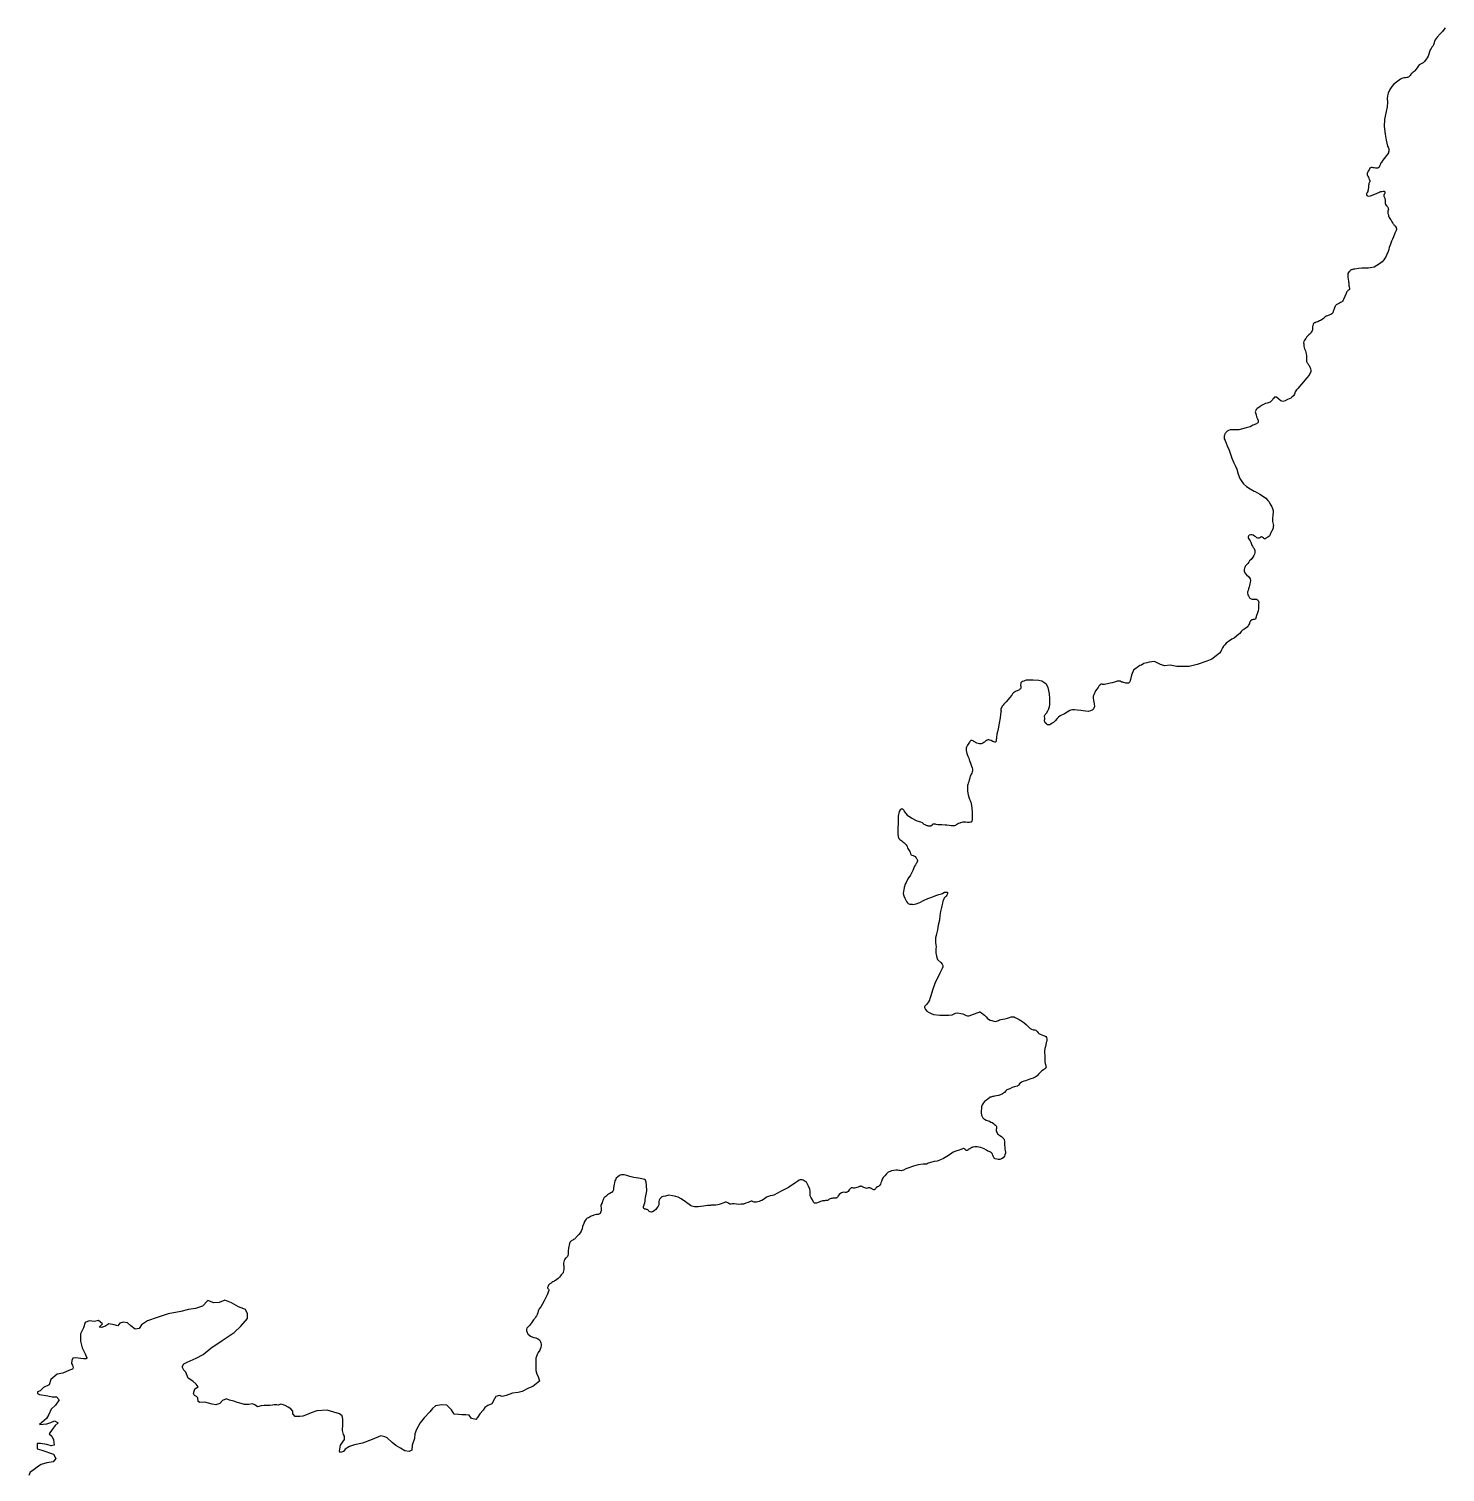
# Model space of a CAD drawing. Header units: millimetres. Extents: x 642261 to 742091, y 6812581 to 6930561.
# Drawn here: x 648001 to 662340, y 6886187 to 6900803 of the extents above; entities that cross this region are included whole.
import ezdxf

# ---------------------------------------------------------------- set-up
doc = ezdxf.new("R2010")
doc.units = ezdxf.units.MM
doc.layers.add('LimiteRegional', color=10, linetype='Continuous')

msp = doc.modelspace()

# ---------------------------------------------------------------- linework, layer by layer
at = {"layer": 'LimiteRegional', "color": 7, "linetype": 'Continuous'}
msp.add_lwpolyline([(662340.497, 6900811.4669), (662312.5549, 6900776.5947), (662290.5437, 6900751.4435), (662259.5666, 6900717.816), (662239.5899, 6900690.7458), (662232.3385, 6900673.6485), (662225.2993, 6900649.6703), (662223.0562, 6900641.7908), (662215.2411, 6900628.1403), (662207.1394, 6900615.8693), (662198.4321, 6900603.9503), (662189.9881, 6900588.9326), (662183.3007, 6900568.3887), (662175.9936, 6900547.1653), (662167.1515, 6900525.2749), (662158.074, 6900508.5463), (662148.123, 6900494.9247), (662130.7226, 6900472.1182), (662123.5287, 6900464.2299), (662118.0204, 6900458.1898), (662096.2055, 6900447.4797), (662085.1454, 6900442.1267), (662078.3669, 6900437.4037), (662070.631, 6900429.5983), (662066.5757, 6900423.1189), (662057.2258, 6900408.8013), (662045.3742, 6900390.0465), (662035.3541, 6900376.9416), (662027.9467, 6900370.8514), (662018.3986, 6900364.4462), (662005.7618, 6900355.3315), (661996.8101, 6900347.8865), (661992.1444, 6900341.4152), (661985.6061, 6900331.8743), (661973.3277, 6900316.4569), (661968.7156, 6900313.9399), (661960.7397, 6900310.9525), (661953.3835, 6900308.6444), (661938.1119, 6900307.8191), (661924.3753, 6900307.6606), (661910.9021, 6900304.4035), (661901.3958, 6900301.0929), (661888.3294, 6900294.0472), (661860.5684, 6900272.4121), (661822.3396, 6900244.0399), (661800.617, 6900217.5085), (661779.4584, 6900187.5303), (661763.1081, 6900151.9846), (661756.6525, 6900125.935), (661754.4413, 6900097.7645), (661757.602, 6900060.5801), (661753.9197, 6900013.8586), (661744.3698, 6899966.6359), (661735.4175, 6899936.493), (661727.3642, 6899883.9594), (661723.6053, 6899814.5879), (661731.7629, 6899736.7001), (661742.0928, 6899674.1409), (661756.0057, 6899615.2295), (661762.7219, 6899603.1164), (661769.2168, 6899586.8651), (661771.5465, 6899578.5799), (661772.0641, 6899571.6949), (661771.0419, 6899563.7988), (661768.1565, 6899553.5205), (661765.6133, 6899545.989), (661760.212, 6899535.6428), (661709.0329, 6899473.8415), (661692.0387, 6899447.0125), (661686.8788, 6899437.7966), (661682.2735, 6899424.4465), (661676.7459, 6899410.5928), (661672.0692, 6899403.262), (661668.5785, 6899399.0102), (661660.7211, 6899393.4417), (661647.7067, 6899390.1782), (661636.7243, 6899390.4983), (661622.277, 6899394.1321), (661613.0029, 6899396.6645), (661601.8842, 6899398.19), (661597.5566, 6899398.3596), (661591.8565, 6899398.5831), (661585.4117, 6899395.9187), (661578.3195, 6899390.5118), (661570.1775, 6899375.1459), (661561.4485, 6899361.5073), (661553.6164, 6899346.481), (661551.6789, 6899338.5973), (661552.0992, 6899324.4915), (661558.6267, 6899310.6473), (661563.98, 6899300.2579), (661567.4979, 6899289.5495), (661571.612, 6899277.8012), (661576.6787, 6899268.7914), (661579.2489, 6899261.3627), (661579.6765, 6899259.1216), (661579.4938, 6899256.8887), (661578.539, 6899253.9783), (661575.5661, 6899248.5159), (661572.1449, 6899243.7474), (661568.557, 6899237.9494), (661567.6035, 6899235.125), (661566.6232, 6899230.3236), (661566.5514, 6899224.9939), (661565.8298, 6899216.7499), (661565.2401, 6899206.9566), (661563.7581, 6899198.8948), (661563.2216, 6899193.0556), (661563.0122, 6899188.8456), (661562.2954, 6899180.9454), (661560.6493, 6899172.0261), (661558.0971, 6899163.8068), (661556.6104, 6899155.4011), (661551.9176, 6899146.8667), (661548.0086, 6899139.8693), (661544.7537, 6899130.4558), (661544.9661, 6899123.5748), (661548.5303, 6899116.3048), (661556.0888, 6899111.0442), (661569.5004, 6899109.8318), (661585.9863, 6899110.2973), (661611.7558, 6899120.267), (661635.7316, 6899133.0122), (661654.3463, 6899139.9172), (661657.2016, 6899140.9764), (661669.4715, 6899145.6255), (661678.7042, 6899151.3473), (661689.4252, 6899154.298), (661699.8366, 6899156.9088), (661711.4638, 6899159.1591), (661716.6556, 6899159.4331), (661721.838, 6899159.0192), (661723.5081, 6899158.3949), (661726.0092, 6899157.1574), (661728.1969, 6899155.3224), (661729.9108, 6899152.2901), (661730.6261, 6899148.7553), (661730.3114, 6899142.3973), (661728.4029, 6899136.6627), (661725.6763, 6899132.4866), (661724.0245, 6899128.8119), (661721.8283, 6899124.3708), (661720.2494, 6899120.4372), (661719.4332, 6899116.4933), (661719.9529, 6899109.7801), (661723.3459, 6899101.1367), (661728.5278, 6899089.374), (661730.6863, 6899079.7155), (661732.1238, 6899073.1618), (661732.817, 6899067.9938), (661732.3912, 6899059.0581), (661732.1226, 6899050.4641), (661733.2248, 6899041.6796), (661734.0497, 6899034.9623), (661735.5057, 6899029.784), (661738.3185, 6899023.3838), (661743.8542, 6899015.2274), (661750.1875, 6899009.6394), (661754.0914, 6899004.9439), (661759.0515, 6898996.5372), (661763.9933, 6898989.5924), (661765.2897, 6898983.9005), (661766.0937, 6898975.6359), (661765.0367, 6898965.161), (661761.6914, 6898954.7171), (661759.9065, 6898946.8313), (661759.555, 6898943.397), (661759.9431, 6898938.2331), (661761.5493, 6898932.881), (661763.916, 6898927.3465), (661765.4782, 6898918.7277), (661768.0943, 6898909.0631), (661771.7782, 6898899.384), (661775.3468, 6898892.4577), (661780.5495, 6898882.2422), (661788.2, 6898872.5095), (661794.5296, 6898863.8264), (661801.9672, 6898849.6259), (661810.9245, 6898834.9749), (661814.3405, 6898828.0506), (661817.8607, 6898823.1884), (661822.3759, 6898818.5706), (661827.5858, 6898814.5454), (661830.0576, 6898811.1589), (661832.9005, 6898806.9936), (661838.9828, 6898799.7755), (661844.3611, 6898791.2771), (661846.418, 6898785.4029), (661846.9609, 6898780.409), (661847.2196, 6898776.9664), (661847.3083, 6898772.2365), (661843.935, 6898759.7295), (661837.654, 6898746.574), (661831.6734, 6898733.0703), (661819.1269, 6898696.6138), (661808.1183, 6898672.3451), (661798.0854, 6898652.534), (661786.3994, 6898623.2877), (661775.2353, 6898587.5003), (661771.3141, 6898568.2944), (661764.6422, 6898548.7818), (661750.7857, 6898516.9856), (661744.1673, 6898501.4272), (661726.4048, 6898474.1545), (661719.2482, 6898463.9338), (661701.5647, 6898442.5064), (661677.2015, 6898423.5764), (661649.8244, 6898407.4383), (661623.0437, 6898390.2604), (661586.2272, 6898381.2994), (661561.7957, 6898379.9094), (661534.0218, 6898379.5961), (661509.0079, 6898380.2772), (661496.0987, 6898379.0755), (661464.326, 6898376.4086), (661426.6362, 6898370.5542), (661411.189, 6898367.839), (661403.076, 6898365.885), (661396.7935, 6898363.9061), (661396.2632, 6898363.6646), (661390.1922, 6898360.8999), (661383.8888, 6898357.3738), (661377.4099, 6898352.1304), (661370.8654, 6898345.8676), (661370.1451, 6898345.1783), (661360.6843, 6898333.7848), (661356.9073, 6898325.238), (661354.4626, 6898313.6641), (661354.7441, 6898289.2431), (661357.4849, 6898266.1644), (661361.8206, 6898248.223), (661362.6971, 6898238.3871), (661363.9744, 6898232.5463), (661364.4077, 6898225.0604), (661366.0796, 6898213.2592), (661367.1356, 6898201.0363), (661369.7148, 6898188.6209), (661371.8595, 6898177.9309), (661372.2524, 6898173.111), (661372.1898, 6898168.4691), (661370.7566, 6898164.0177), (661368.5792, 6898160.9519), (661363.5012, 6898157.7531), (661359.3476, 6898155.2297), (661355.4898, 6898152.0146), (661350.7006, 6898147.6083), (661347.1179, 6898142.154), (661343.3826, 6898136.7018), (661340.7244, 6898131.923), (661336.9568, 6898124.0639), (661324.3141, 6898091.6491), (661312.1744, 6898062.5806), (661307.7758, 6898056.0196), (661301.2299, 6898045.7906), (661291.4852, 6898035.9485), (661282.4015, 6898029.8804), (661272.5459, 6898023.135), (661251.3485, 6898015.4245), (661242.436, 6898010.7298), (661237.4989, 6898006.6693), (661232.8484, 6898001.2295), (661228.1564, 6897992.6949), (661219.3963, 6897976.6493), (661213.3496, 6897958.1598), (661207.3654, 6897944.3121), (661202.5716, 6897928.213), (661199.7447, 6897922.2328), (661198.1892, 6897920.0184), (661193.8647, 6897916.1216), (661184.1918, 6897911.609), (661156.3937, 6897900.8921), (661148.2605, 6897897.4274), (661140.7414, 6897894.2245), (661135.2174, 6897891.8914), (661127.5299, 6897887.5241), (661121.0537, 6897882.4526), (661107.4631, 6897870.2547), (661096.0361, 6897860.0913), (661080.0281, 6897849.6454), (661068.6703, 6897844.6396), (661052.0937, 6897837.2965), (661033.0857, 6897830.6739), (661023.1217, 6897827.1969), (661015.1616, 6897825.2405), (661011.1631, 6897822.8868), (661006.8364, 6897818.8181), (661002.7686, 6897811.3068), (660999.8564, 6897798.9655), (660998.7701, 6897786.2555), (660998.7473, 6897785.5959), (660998.271, 6897771.8182), (660996.2186, 6897755.3383), (660992.7102, 6897744.0366), (660985.8041, 6897729.6854), (660977.419, 6897718.7931), (660960.4173, 6897702.5141), (660945.8934, 6897688.953), (660938.1415, 6897679.7718), (660928.5084, 6897666.8327), (660916.379, 6897649.8005), (660911.336, 6897637.8315), (660908.0727, 6897622.0557), (660908.2369, 6897611.5644), (660910.9967, 6897589.8612), (660917.034, 6897562.2678), (660925.2899, 6897540.8347), (660928.7799, 6897528.0633), (660934.3132, 6897508.3863), (660935.6446, 6897493.9245), (660935.771, 6897488.3709), (660936.0284, 6897477.068), (660936.7034, 6897459.1758), (660937.3738, 6897440.9398), (660938.2082, 6897434.9102), (660940.5241, 6897425.5936), (660944.6639, 6897418.898), (660948.8861, 6897412.069), (660957.8837, 6897400.4272), (660963.5786, 6897392.7848), (660967.466, 6897386.8861), (660972.1948, 6897375.4737), (660976.6139, 6897363.7216), (660980.9081, 6897342.6856), (660980.4782, 6897333.4059), (660976.0408, 6897321.0849), (660971.3399, 6897311.8627), (660963.8147, 6897296.832), (660939.3279, 6897268.445), (660886.8878, 6897203.4636), (660849.6231, 6897160.8039), (660834.1709, 6897146.2236), (660821.6341, 6897128.0866), (660814.8188, 6897103.3226), (660805.4435, 6897087.1239), (660789.1453, 6897072.0675), (660778.3386, 6897062.0292), (660745.0473, 6897049.5815), (660721.3379, 6897035.7825), (660698.4534, 6897030.0625), (660677.7502, 6897035.0103), (660660.6152, 6897049.0509), (660634.1749, 6897071.5379), (660612.4181, 6897072.1648), (660602.3487, 6897060.779), (660600.2643, 6897057.9357), (660594.7339, 6897050.392), (660589.1251, 6897041.6976), (660582.9407, 6897035.5903), (660573.5093, 6897026.2593), (660567.5791, 6897022.0401), (660558.062, 6897017.6968), (660537.8491, 6897012.1214), (660523.4463, 6897007.4999), (660508.7339, 6897002.5384), (660493.698, 6896996.2057), (660480.4879, 6896989.5048), (660463.5156, 6896975.2881), (660454.4309, 6896969.0476), (660438.2421, 6896956.368), (660428.3464, 6896946.5274), (660422.911, 6896939.3782), (660419.4332, 6896930.3113), (660418.4328, 6896923.9625), (660419.0734, 6896914.8405), (660425.921, 6896893.5985), (660431.4685, 6896874.9534), (660441.2547, 6896853.8441), (660447.1302, 6896836.9141), (660448.2123, 6896826.5823), (660447.2049, 6896819.7178), (660444.0668, 6896813.2257), (660438.2014, 6896808.1456), (660430.5012, 6896802.7463), (660419.1447, 6896797.7399), (660406.5681, 6896792.7498), (660394.6061, 6896788.0953), (660382.0156, 6896782.0737), (660365.7276, 6896773.3504), (660327.2672, 6896760.797), (660289.3291, 6896753.0511), (660251.3634, 6896743.2422), (660226.3207, 6896741.5138), (660197.0164, 6896740.5302), (660180.5523, 6896741.4384), (660164.0698, 6896740.971), (660148.734, 6896734.9858), (660132.7696, 6896727.6335), (660119.1722, 6896714.7469), (660115.1122, 6896707.7512), (660110.1255, 6896699.908), (660106.9231, 6896688.602), (660104.2477, 6896679.231), (660103.402, 6896676.2685), (660101.7801, 6896669.0683), (660102.0162, 6896663.9065), (660103.7043, 6896652.5101), (660114.0241, 6896632.6432), (660134.3212, 6896581.2814), (660153.2378, 6896535.633), (660179.5981, 6896453.4311), (660202.1657, 6896407.0459), (660217.5868, 6896373.8247), (660230.6087, 6896343.7308), (660244.5977, 6896294.7091), (660262.3023, 6896249.7645), (660280.7919, 6896217.8777), (660298.1717, 6896194.2594), (660330.166, 6896168.3821), (660366.4768, 6896145.8858), (660408.1603, 6896122.0189), (660415.6783, 6896117.7143), (660439.2875, 6896103.6417), (660464.7409, 6896090.5761), (660490.7627, 6896074.4075), (660523.9949, 6896049.8886), (660546.273, 6896027.5799), (660557.6757, 6896013.3269), (660570.1739, 6895989.7737), (660582.0896, 6895968.2917), (660593.3583, 6895944.0672), (660597.9899, 6895925.4342), (660598.9609, 6895906.8502), (660594.9037, 6895877.3288), (660592.6215, 6895843.6566), (660592.4323, 6895829.5591), (660592.8163, 6895812.7025), (660595.0767, 6895799.2599), (660598.89, 6895787.8598), (660601.1458, 6895774.0733), (660600.9797, 6895761.6949), (660599.8939, 6895748.985), (660597.6341, 6895739.7298), (660586.9469, 6895716.3157), (660580.7493, 6895709.1769), (660575.7488, 6895700.3025), (660572.2735, 6895691.4075), (660569.4083, 6895682.5044), (660566.2333, 6895673.2615), (660562.4899, 6895667.1215), (660555.4003, 6895661.7141), (660545.5332, 6895653.9365), (660532.3267, 6895647.4076), (660527.4093, 6895644.7223), (660520.6386, 6895640.3423), (660517.6415, 6895638.6629), (660514.887, 6895638.0121), (660511.5408, 6895638.7447), (660506.2465, 6895642.0828), (660500.2149, 6895647.3223), (660496.3072, 6895651.6735), (660492.5427, 6895655.3349), (660486.1622, 6895657.312), (660482.0467, 6895657.5392), (660475.9023, 6895656.0109), (660472.8633, 6895655.2549), (660463.1169, 6895649.3672), (660455.1215, 6895644.6598), (660444.4361, 6895644.1151), (660433.5102, 6895648.3885), (660422.3529, 6895658.1674), (660409.9479, 6895665.8996), (660395.7265, 6895674.6878), (660383.562, 6895677.602), (660371.6748, 6895678.4491), (660361.2807, 6895676.8688), (660356.4463, 6895674.6982), (660353.202, 6895671.6465), (660349.133, 6895663.9632), (660347.3701, 6895657.6246), (660347.7378, 6895650.9134), (660351.2761, 6895641.7525), (660357.3889, 6895631.1815), (660365.452, 6895618.1771), (660372.6, 6895605.1849), (660377.6485, 6895594.886), (660384.6836, 6895573.4696), (660390.0683, 6895565.4876), (660396.285, 6895551.3042), (660405.5797, 6895539.143), (660410.0491, 6895531.1733), (660412.3327, 6895519.4499), (660413.6736, 6895505.6757), (660413.2256, 6895495.0206), (660410.0325, 6895484.4023), (660403.743, 6895470.3865), (660393.7332, 6895451.9498), (660376.054, 6895430.3487), (660361.1869, 6895413.6966), (660353.9961, 6895400.7244), (660343.746, 6895387.1056), (660325.556, 6895372.9052), (660317.8198, 6895364.7551), (660314.3539, 6895356.5478), (660310.8604, 6895346.2775), (660308.3281, 6895339.4333), (660305.228, 6895328.5743), (660304.807, 6895327.0998), (660305.2099, 6895311.6187), (660312.2818, 6895292.9531), (660327.8989, 6895274.517), (660351.1508, 6895256.6662), (660365.7975, 6895234.1161), (660369.2136, 6895215.8434), (660367.4351, 6895196.9524), (660363.5813, 6895182.56), (660361.2296, 6895166.428), (660356.7888, 6895153.7629), (660349.7881, 6895132.1907), (660344.6843, 6895115.5797), (660340.216, 6895100.8516), (660339.1534, 6895089.8609), (660343.4892, 6895071.9197), (660348.5225, 6895060.5034), (660356.1809, 6895047.1483), (660359.2544, 6895041.7887), (660364.6801, 6895036.9013), (660374.9632, 6895030.2293), (660385.8931, 6895026.2998), (660394.1461, 6895026.3959), (660399.6235, 6895026.4597), (660415.7987, 6895026.9307), (660429.5154, 6895026.059), (660441.6469, 6895020.7377), (660448.2421, 6895012.0517), (660450.895, 6895005.138), (660452.8919, 6894994.7941), (660452.3747, 6894978.9814), (660450.679, 6894966.2796), (660449.5573, 6894928.121), (660446.554, 6894908.9026), (660441.1013, 6894889.0292), (660431.2679, 6894860.9608), (660424.8495, 6894837.3173), (660422.6452, 6894832.1883), (660416.1524, 6894825.7411), (660407.8663, 6894822.0693), (660400.5287, 6894820.878), (660395.332, 6894820.0878), (660389.6754, 6894819.132), (660387.1458, 6894818.2737), (660384.3123, 6894817.3124), (660380.3126, 6894814.7867), (660371.2134, 6894807.3427), (660368.2719, 6894804.115), (660363.4636, 6894798.1611), (660361.8383, 6894793.5402), (660360.2464, 6894788.5749), (660359.3925, 6894784.6707), (660358.2965, 6894779.6594), (660353.8858, 6894769.2294), (660348.5624, 6894758.9836), (660344.3572, 6894752.5057), (660335.3875, 6894743.3405), (660327.0738, 6894737.6055), (660311.528, 6894727.1528), (660301.0586, 6894719.899), (660294.099, 6894715.6074), (660288.2555, 6894712.0747), (660282.3888, 6894706.8228), (660275.8869, 6894699.6879), (660268.4423, 6894690.5021), (660260.3717, 6894680.1211), (660250.1844, 6894671.144), (660206.9719, 6894636.3865), (660180.6912, 6894621.6065), (660146.8321, 6894599.018), (660136.9844, 6894592.6156), (660123.0888, 6894580.0771), (660110.0899, 6894566.1509), (660096.7538, 6894549.8219), (660086.7774, 6894533.7919), (660077.3489, 6894513.1117), (660069.2026, 6894497.0572), (660055.5524, 6894480.0446), (660040.437, 6894467.5222), (660021.962, 6894454.701), (659978.7233, 6894420.7168), (659946.1909, 6894406.0199), (659926.26, 6894398.3765), (659829.2539, 6894364.2506), (659747.2567, 6894346.0871), (659692.3567, 6894346.82), (659624.0184, 6894346.3564), (659557.0652, 6894358.2545), (659497.9648, 6894351.8065), (659458.1428, 6894366.1292), (659417.8423, 6894384.5671), (659398.2704, 6894395.1807), (659370.1421, 6894392.2144), (659343.2805, 6894389.1688), (659320.1062, 6894383.9661), (659290.2475, 6894376.0386), (659267.0225, 6894359.8939), (659250.4963, 6894356.4788), (659183.8122, 6894306.9756), (659164.6602, 6894258.5908), (659155.0681, 6894214.0109), (659152.3246, 6894202.6986), (659148.1996, 6894190.7168), (659142.7524, 6894182.5356), (659135.5119, 6894177.1294), (659126.7943, 6894175.3539), (659116.272, 6894175.4939), (659106.3734, 6894176.6573), (659084.8625, 6894182.0159), (659076.0588, 6894185.2281), (659066.9432, 6894187.9286), (659059.5097, 6894190.9506), (659050.5694, 6894195.3683), (659049.8151, 6894195.5204), (659044.1806, 6894196.6569), (659036.5648, 6894197.446), (659027.72, 6894197.5636), (659020.9963, 6894196.6212), (659012.5793, 6894194.4978), (658991.3834, 6894186.2678), (658969.189, 6894180.3725), (658948.5471, 6894176.52), (658922.1766, 6894169.1325), (658904.8458, 6894164.806), (658892.4616, 6894162.5631), (658884.229, 6894162.8445), (658875.712, 6894164.6771), (658866.5782, 6894166.002), (658859.5655, 6894166.2671), (658853.4497, 6894165.1447), (658850.3701, 6894162.9502), (658844.982, 6894157.9983), (658843.7305, 6894156.8481), (658835.8048, 6894145.7765), (658827.26, 6894134.0253), (658800.5814, 6894097.6678), (658782.3806, 6894059.3921), (658778.4552, 6894045.1723), (658776.7019, 6894028.0004), (658779.0909, 6894001.1442), (658787.1605, 6893965.6151), (658788.9668, 6893940.8301), (658785.0924, 6893924.718), (658776.3565, 6893910.0462), (658766.2052, 6893903.6467), (658750.2363, 6893895.605), (658725.1589, 6893890.7793), (658697.7146, 6893891.4873), (658676.1061, 6893895.213), (658652.9682, 6893898.615), (658615.8236, 6893903.9223), (658588.0925, 6893906.0095), (658566.4339, 6893905.9527), (658549.9326, 6893903.7641), (658540.049, 6893900.2842), (658513.9109, 6893884.4671), (658487.6807, 6893867.4477), (658444.3679, 6893844.6361), (658425.5771, 6893830.7849), (658411.3657, 6893817.217), (658392.7751, 6893795.4534), (658375.7689, 6893778.1395), (658363.1597, 6893770.3968), (658347.4782, 6893760.9751), (658336.7309, 6893755.615), (658326.357, 6893755.4084), (658313.8618, 6893756.2615), (658303.8929, 6893763.6154), (658292.135, 6893774.0882), (658283.8503, 6893793.4564), (658283.2756, 6893796.1292), (658283.8798, 6893801.4517), (658286.4607, 6893812.0785), (658286.0113, 6893818.4467), (658284.4441, 6893838.3277), (658285.3635, 6893844.4199), (658286.5514, 6893849.5637), (658287.2242, 6893852.4769), (658289.3511, 6893857.6074), (658302.9888, 6893873.9342), (658317.924, 6893896.0902), (658326.7276, 6893915.92), (658335.2273, 6893941.6001), (658336.6476, 6893956.7131), (658337.0435, 6893986.6274), (658338.1178, 6894021.6912), (658335.0769, 6894068.5022), (658327.593, 6894102.3038), (658320.0637, 6894132.6668), (658305.8154, 6894162.4309), (658287.7159, 6894177.8021), (658266.5392, 6894191.1507), (658256.2422, 6894196.7893), (658225.2146, 6894203.3899), (658170.9438, 6894205.4832), (658123.9929, 6894207.4795), (658097.8931, 6894206.105), (658087.1694, 6894202.5497), (658075.6675, 6894197.8012), (658062.711, 6894192.6418), (658051.0247, 6894185.4883), (658045.7819, 6894181.1728), (658044.4459, 6894178.1814), (658042.9891, 6894171.8333), (658042.2204, 6894159.812), (658042.7736, 6894155.5059), (658044.3489, 6894147.7473), (658045.9287, 6894140.3325), (658045.8378, 6894133.4556), (658044.9958, 6894127.4486), (658041.0835, 6894119.9344), (658035.9785, 6894114.4994), (658029.6716, 6894110.4559), (658013.9386, 6894102.9259), (657989.403, 6894092.9329), (657970.7649, 6894079.0791), (657961.6223, 6894068.195), (657954.1482, 6894056.601), (657928.6006, 6894027.7067), (657917.4054, 6894011.5191), (657896.3485, 6893987.7239), (657882.1238, 6893973.124), (657873.3276, 6893964.3177), (657871.6135, 6893962.6017), (657864.3868, 6893954.9378), (657856.9333, 6893944.891), (657851.1594, 6893934.9941), (657846.1367, 6893924.2275), (657843.7041, 6893913.2547), (657842.9671, 6893903.6352), (657844.1263, 6893893.0567), (657842.441, 6893883.0962), (657838.4529, 6893859.5249), (657834.023, 6893824.3334), (657824.7847, 6893771.4944), (657813.6713, 6893715.2412), (657807.7734, 6893684.3678), (657802.5671, 6893659.6756), (657798.1577, 6893626.0313), (657797.0931, 6893614.6966), (657796.0489, 6893604.9093), (657795.3369, 6893597.1809), (657794.0262, 6893590.3201), (657792.7088, 6893582.9436), (657791.4662, 6893581.2405), (657789.4633, 6893579.7193), (657786.5571, 6893579.0699), (657782.5923, 6893579.1222), (657779.6973, 6893579.3323), (657769.782, 6893582.1264), (657762.4128, 6893584.203), (657743.9543, 6893595.4513), (657731.8233, 6893600.7699), (657720.8758, 6893603.3215), (657711.4033, 6893602.0709), (657698.5262, 6893597.0821), (657686.8327, 6893589.3265), (657675.4306, 6893580.5355), (657668.6441, 6893574.7786), (657659.0991, 6893568.0264), (657651.7389, 6893565.0282), (657642.4978, 6893563.1172), (657637.6691, 6893562.1186), (657626.9949, 6893562.2593), (657614.2312, 6893565.8666), (657598.7362, 6893570.5415), (657585.6992, 6893576.5595), (657578.3345, 6893581.088), (657570.2676, 6893586.0482), (657560.8859, 6893591.6743), (657553.0062, 6893595.5609), (657546.3148, 6893597.0246), (657542.0451, 6893597.0809), (657537.1383, 6893595.0822), (657531.8902, 6893590.3366), (657528.7635, 6893584.5315), (657525.0087, 6893577.359), (657519.7289, 6893570.2067), (657502.8827, 6893547.5591), (657496.9332, 6893535.8588), (657494.4666, 6893528.0675), (657492.6738, 6893519.3216), (657492.0026, 6893514.6878), (657490.9496, 6893504.2127), (657491.2916, 6893495.4388), (657494.7362, 6893479.058), (657496.302, 6893469.5016), (657497.4184, 6893462.6874), (657507.9133, 6893437.3584), (657514.4371, 6893423.1725), (657519.7522, 6893409.8623), (657522.9847, 6893400.5345), (657525.309, 6893391.7343), (657539.5016, 6893357.6731), (657546.2531, 6893337.6379), (657551.3319, 6893317.9686), (657554.2322, 6893306.5816), (657554.7787, 6893301.7597), (657554.8519, 6893295.7405), (657553.8555, 6893289.5634), (657552.2015, 6893279.784), (657547.448, 6893266.2625), (657542.7081, 6893253.7726), (657538.3389, 6893246.2643), (657532.831, 6893233.3546), (657529.7752, 6893221.3583), (657524.9969, 6893205.9457), (657521.3381, 6893194.1441), (657519.9, 6893189.5055), (657518.4348, 6893182.4748), (657516.6714, 6893175.9639), (657512.5506, 6893164.1536), (657507.9451, 6893150.2862), (657506.0021, 6893141.7143), (657504.8306, 6893133.8199), (657505.0596, 6893128.0566), (657504.4369, 6893115.5125), (657504.6474, 6893112.1752), (657505.4461, 6893099.5077), (657505.37, 6893082.1417), (657512.8314, 6893046.5356), (657517.5327, 6893021.3689), (657526.1014, 6893000.3639), (657531.4436, 6892989.1168), (657535.873, 6892978.0535), (657538.204, 6892969.7692), (657544.6511, 6892938.2172), (657547.9074, 6892907.5671), (657551.3917, 6892871.0676), (657550.6971, 6892841.5012), (657551.6088, 6892818.1039), (657551.7008, 6892801.9392), (657551.2237, 6892788.8773), (657549.6038, 6892781.6767), (657547.3694, 6892774.1402), (657545.8084, 6892771.4096), (657541.6574, 6892768.8851), (657536.6053, 6892767.404), (657520.5611, 6892765.0362), (657505.6318, 6892766.2646), (657483.9912, 6892767.4094), (657470.3511, 6892768.1049), (657457.5361, 6892767.7578), (657445.6224, 6892766.3671), (657433.3835, 6892763.4332), (657425.2546, 6892759.9293), (657414.1969, 6892754.0565), (657403.7144, 6892748.4342), (657391.1184, 6892741.55), (657381.8996, 6892736.3409), (657373.9254, 6892733.0068), (657366.4359, 6892731.7299), (657353.4685, 6892731.3847), (657338.0863, 6892732.9628), (657317.3878, 6892736.1582), (657296.5232, 6892738.3242), (657276.8716, 6892739.9583), (657245.8514, 6892741.0542), (657229.7113, 6892742.9859), (657213.4174, 6892742.7827), (657202.8661, 6892742.6511), (657185.975, 6892745.4525), (657178.9859, 6892747.4357), (657173.0079, 6892748.0302), (657165.393, 6892748.8181), (657157.3026, 6892748.2366), (657154.9274, 6892747.3651), (657151.3171, 6892745.3492), (657147.3108, 6892742.2208), (657144.7441, 6892738.3856), (657142.1875, 6892735.3241), (657138.6376, 6892732.1037), (657136.7169, 6892731.0113), (657134.5732, 6892730.3516), (657131.0594, 6892729.8819), (657124.8762, 6892729.3614), (657108.8458, 6892729.4861), (657103.1426, 6892730.6786), (657096.5392, 6892733.0009), (657090.2463, 6892735.7488), (657081.95, 6892738.351), (657075.4296, 6892741.1878), (657066.9473, 6892745.5981), (657058.5717, 6892752.3282), (657048.6869, 6892760.6676), (657031.6777, 6892770.0484), (656994.8999, 6892779.8167), (656938.8621, 6892809.4401), (656912.2333, 6892825.609), (656899.1601, 6892834.6359), (656892.6186, 6892841.6858), (656886.1917, 6892851.6573), (656881.2637, 6892859.6316), (656874.2761, 6892869.0087), (656864.6934, 6892882.5464), (656859.671, 6892889.1465), (656852.3, 6892898.3565), (656849.1238, 6892900.3756), (656845.1034, 6892901.9759), (656843.0324, 6892902.0876), (656838.7789, 6892902.3168), (656834.3229, 6892901.5208), (656832.0529, 6892901.1154), (656825.9815, 6892897.4981), (656821.8877, 6892893.511), (656812.2433, 6892876.1845), (656803.0912, 6892829.534), (656802.4509, 6892780.7085), (656799.3855, 6892686.5201), (656797.6787, 6892649.4011), (656803.39, 6892619.7508), (656804.3965, 6892615.0949), (656810.0349, 6892603.1564), (656817.9921, 6892593.5948), (656829.7793, 6892585.3586), (656839.304, 6892579.0433), (656850.7885, 6892570.983), (656860.7481, 6892562.9426), (656867.2189, 6892556.3236), (656872.633, 6892550.7831), (656877.602, 6892545.6984), (656884.5234, 6892538.5576), (656888.8301, 6892529.7316), (656892.8341, 6892521.0816), (656898.0275, 6892510.0946), (656901.8812, 6892501.6184), (656907.5444, 6892491.5709), (656913.979, 6892482.2011), (656919.6556, 6892473.1852), (656923.0006, 6892466.6072), (656924.7626, 6892461.4256), (656926.0435, 6892454.4448), (656927.9455, 6892448.3155), (656930.8499, 6892443.033), (656934.7567, 6892438.5969), (656939.6715, 6892435.4373), (656953.835, 6892431.0815), (656962.6175, 6892426.3235), (656973.2139, 6892420.3381), (656982.6888, 6892410.2406), (656985.9935, 6892406.0489), (656988.8364, 6892401.8847), (656992.1913, 6892396.0804), (656994.7202, 6892391.2325), (656996.4104, 6892386.3957), (656997.2869, 6892383.461), (656997.7822, 6892380.5314), (656997.7404, 6892377.3509), (656997.083, 6892373.7486), (656996.5178, 6892371.3487), (656994.2919, 6892365.8755), (656990.2305, 6892358.5349), (656983.4715, 6892348.9944), (656977.7663, 6892338.4085), (656969.0459, 6892323.5847), (656950.7565, 6892277.9141), (656926.9759, 6892232.1436), (656902.0751, 6892193.9535), (656883.91, 6892157.7384), (656874.5272, 6892139.9787), (656863.1252, 6892107.8017), (656858.5583, 6892085.1642), (656855.9293, 6892070.7549), (656855.4735, 6892067.4165), (656852.555, 6892046.0382), (656859.5847, 6892023.9363), (656868.5785, 6892000.0676), (656886.5916, 6891966.6448), (656896.7653, 6891951.7234), (656903.0742, 6891944.4187), (656909.1278, 6891940.9003), (656919.1433, 6891937.1578), (656930.5782, 6891937.0076), (656942.9282, 6891936.8455), (656952.0762, 6891936.7254), (656967.5003, 6891938.4143), (656984.754, 6891940.4445), (657020.3343, 6891955.7967), (657059.0453, 6891977.2977), (657101.9804, 6891995.3042), (657143.6327, 6892008.5128), (657183.6531, 6892025.1816), (657214.9195, 6892037.1509), (657241.8445, 6892043.6748), (657250.1864, 6892048.1018), (657263.344, 6892055.0845), (657267.3263, 6892056.4077), (657271.9321, 6892058.7545), (657277.5938, 6892060.2275), (657284.7689, 6892060.8209), (657291.7893, 6892061.2444), (657298.325, 6892059.6108), (657300.8718, 6892056.1383), (657301.7188, 6892050.9686), (657300.5315, 6892041.8709), (657295.6466, 6892029.8985), (657289.1163, 6892020.3552), (657287.4262, 6892018.9378), (657278.0141, 6892011.044), (657273.0514, 6892004.7472), (657264.8258, 6891993.8505), (657260.2549, 6891982.5619), (657255.1746, 6891967.3252), (657250.6578, 6891948.556), (657243.287, 6891921.4846), (657240.0386, 6891906.3958), (657230.0361, 6891864.7433), (657225.2378, 6891824.5699), (657221.5756, 6891778.0194), (657208.9958, 6891725.9118), (657201.6587, 6891678.206), (657192.2754, 6891637.2332), (657187.2066, 6891622.8559), (657181.0783, 6891597.4878), (657180.7753, 6891574.4504), (657180.7682, 6891550.7213), (657183.5054, 6891526.9561), (657186.2946, 6891507.145), (657183.2722, 6891486.0348), (657182.7385, 6891445.4614), (657189.0216, 6891413.052), (657197.2248, 6891387.4954), (657198.3224, 6891383.6335), (657199.0251, 6891381.9908), (657200.3755, 6891380.3179), (657204.9809, 6891374.325), (657233.9004, 6891347.1202), (657248.3284, 6891331.1109), (657254.8376, 6891315.8936), (657255.9894, 6891310.7198), (657255.6121, 6891305.2224), (657248.6458, 6891288.6157), (657222.8664, 6891240.6606), (657174.0453, 6891133.9083), (657154.1442, 6891076.974), (657129.905, 6890998.9126), (657124.4929, 6890981.9599), (657118.4961, 6890966.5632), (657109.4322, 6890949.8312), (657099.7765, 6890934.4826), (657092.9465, 6890925.2871), (657085.6212, 6890918.2996), (657081.2108, 6890914.0925), (657073.4885, 6890906.6283), (657070.0397, 6890899.4517), (657069.3575, 6890893.9582), (657071.6815, 6890885.1581), (657077.8992, 6890870.9764), (657094.4567, 6890854.5953), (657115.9152, 6890839.8693), (657135.3072, 6890830.3289), (657161.4116, 6890821.0441), (657224.9711, 6890815.637), (657266.5253, 6890813.6427), (657316.5391, 6890813.6721), (657345.8554, 6890816.725), (657349.9198, 6890818.5389), (657383.2806, 6890833.4271), (657407.1087, 6890836.5523), (657436.3344, 6890832.7282), (657455.776, 6890826.9696), (657492.2362, 6890811.8365), (657503.6976, 6890807.0794), (657518.9519, 6890807.5661), (657531.1845, 6890810.156), (657553.5747, 6890821.0895), (657622.801, 6890846.4513), (657625.4493, 6890847.2579), (657628.0455, 6890847.5675), (657631.841, 6890846.3138), (657637.441, 6890843.1448), (657647.4156, 6890836.393), (657663.7309, 6890824.829), (657675.1994, 6890815.7362), (657692.4307, 6890798.4856), (657707.7631, 6890781.7758), (657717.4021, 6890772.7071), (657733.1619, 6890765.2771), (657750.7693, 6890759.1983), (657771.4212, 6890752.7353), (657786.9577, 6890751.4984), (657799.5669, 6890753.7392), (657816.7506, 6890761.7659), (657829.0377, 6890768.4817), (657843.7005, 6890770.3513), (657861.5022, 6890773.2114), (657884.1288, 6890777.727), (657908.6078, 6890783.9377), (657931.2845, 6890792.2355), (657946.5889, 6890796.5039), (657960.0412, 6890799.0773), (657976.174, 6890796.8006), (657988.6024, 6890791.1338), (658008.1508, 6890781.9337), (658026.0129, 6890772.0682), (658045.3814, 6890760.8071), (658063.2071, 6890748.1908), (658078.6072, 6890736.6381), (658097.293, 6890719.8836), (658117.758, 6890699.3224), (658130.2011, 6890689.0125), (658139.5394, 6890680.2913), (658151.9403, 6890672.5613), (658170.1709, 6890667.5053), (658185.3933, 6890665.5842), (658194.7907, 6890661.333), (658208.3611, 6890649.8044), (658220.9894, 6890636.2249), (658228.29, 6890629.0782), (658241.601, 6890620.9921), (658255.8494, 6890614.6132), (658273.4473, 6890607.8458), (658283.4635, 6890604.2741), (658297.3979, 6890597.2114), (658305.1978, 6890587.4787), (658308.3968, 6890575.7435), (658308.5559, 6890564.7365), (658307.1768, 6890552.7182), (658302.412, 6890538.3373), (658299.0417, 6890514.1368), (658293.9172, 6890495.6338), (658288.7996, 6890477.6467), (658283.6023, 6890453.6423), (658282.8855, 6890445.5699), (658282.9991, 6890431.1245), (658288.2185, 6890410.765), (658287.1712, 6890377.7641), (658287.1754, 6890355.0663), (658287.9193, 6890342.1601), (658291.6733, 6890326.2907), (658295.7733, 6890313.5119), (658299.2315, 6890298.3343), (658300.0369, 6890290.07), (658297.188, 6890282.1979), (658292.8238, 6890275.0338), (658284.1865, 6890267.5823), (658273.7199, 6890260.1551), (658256.5183, 6890250.7537), (658253.5922, 6890248.5571), (658247.0983, 6890241.7651), (658236.5907, 6890231.2432), (658224.7953, 6890215.5799), (658209.0408, 6890200.3129), (658189.341, 6890186.4737), (658169.0815, 6890176.4248), (658145.5183, 6890170.2027), (658107.8347, 6890156.9454), (658091.2102, 6890150.8032), (658074.6733, 6890145.5196), (658058.7416, 6890139.8841), (658047.993, 6890134.1799), (658038.7599, 6890127.768), (658031.033, 6890119.9604), (658025.0945, 6890109.034), (658019.5156, 6890102.2297), (658009.3723, 6890096.1737), (657995.2837, 6890091.5453), (657980.83, 6890088.1255), (657958.1681, 6890080.8594), (657934.2367, 6890069.8271), (657912.4897, 6890062.5487), (657904.4476, 6890059.7319), (657891.5014, 6890049.242), (657877.8637, 6890032.571), (657857.5321, 6890017.0202), (657839.4164, 6890007.6303), (657818.8982, 6890001.0233), (657796.5733, 6889996.1597), (657779.1494, 6889992.9509), (657766.9312, 6889991.3927), (657758.903, 6889989.6073), (657743.6568, 6889985.4617), (657738.3983, 6889984.0317), (657732.2779, 6889982.393), (657725.8254, 6889978.6953), (657712.8817, 6889968.3772), (657695.3262, 6889955.1968), (657677.1336, 6889939.9613), (657665.0752, 6889927.3961), (657654.4322, 6889906.5585), (657647.7392, 6889884.637), (657644.7683, 6889867.481), (657641.8156, 6889851.7005), (657642.3898, 6889825.9002), (657647.5646, 6889802.1025), (657654.9233, 6889782.0589), (657660.0087, 6889774.598), (657672.5738, 6889762.3757), (657675.0622, 6889759.9552), (657694.4518, 6889750.4139), (657712.6675, 6889744.3269), (657725.7138, 6889739.34), (657741.7816, 6889732.2497), (657754.8096, 6889725.8874), (657766.6, 6889718.1657), (657779.5872, 6889708.7087), (657788.9294, 6889700.3317), (657791.2581, 6889697.7216), (657794.4071, 6889693.7251), (657797.2285, 6889688.0134), (657798.9329, 6889678.5335), (657797.6724, 6889669.5374), (657797.4178, 6889667.7206), (657795.2998, 6889657.4314), (657794.267, 6889648.5036), (657794.7837, 6889641.4467), (657798.4833, 6889632.9723), (657804.1533, 6889623.6119), (657809.2112, 6889614.0877), (657817.2588, 6889605.8137), (657825.6038, 6889600.7702), (657832.3844, 6889596.6722), (657847.1689, 6889584.7841), (657860.4516, 6889574.6354), (657871.5774, 6889562.7955), (657876.6195, 6889552.0679), (657879.1906, 6889538.9655), (657879.8643, 6889520.7297), (657880.4834, 6889498.3677), (657882.049, 6889478.4006), (657883.9195, 6889458.4295), (657886.4587, 6889442.9203), (657888.2256, 6889426.6474), (657888.3724, 6889420.4552), (657887.7844, 6889416.3361), (657883.9236, 6889401.0834), (657878.8638, 6889387.3942), (657864.5851, 6889368.3244), (657848.6046, 6889358.9063), (657830.8584, 6889354.3262), (657814.3773, 6889353.1684), (657802.5055, 6889354.7009), (657786.0971, 6889359.0446), (657780.7046, 6889362.31), (657775.5356, 6889367.4378), (657768.6872, 6889379.9089), (657765.3015, 6889387.8265), (657761.5883, 6889396.51), (657758.3392, 6889404.4628), (657754.0725, 6889413.2886), (657752.1686, 6889417.3977), (657748.865, 6889421.2242), (657745.5409, 6889423.5035), (657740.8495, 6889426.1448), (657736.3924, 6889428.1381), (657724.9897, 6889432.6481), (657710.3052, 6889438.456), (657695.7893, 6889447.5891), (657671.8634, 6889459.9417), (657638.1096, 6889472.7679), (657619.2846, 6889478.8627), (657601.0195, 6889481.1671), (657589.4388, 6889481.6638), (657579.898, 6889480.7581), (657563.3939, 6889477.8807), (657554.7875, 6889476.6616), (657550.8106, 6889475.6825), (657546.2103, 6889473.6797), (657542.3699, 6889471.495), (657538.7023, 6889469.0036), (657528.2164, 6889461.8805), (657517.628, 6889456.6896), (657511.6286, 6889452.6419), (657507.3105, 6889448.916), (657499.7958, 6889445.576), (657495.2068, 6889444.4329), (657490.793, 6889445.007), (657488.0695, 6889446.5904), (657483.7169, 6889451.8064), (657481.073, 6889454.9917), (657479.9649, 6889456.3266), (657475.1278, 6889459.4855), (657472.7092, 6889461.065), (657467.0895, 6889462.6867), (657463.8883, 6889462.7289), (657454.5557, 6889460.2726), (657445.9694, 6889456.6029), (657437.1233, 6889452.3778), (657419.2783, 6889446.0789), (657387.4629, 6889438.2445), (657361.0989, 6889427.5872), (657333.0928, 6889408.0098), (657294.8571, 6889381.5171), (657260.4535, 6889362.3678), (657230.6955, 6889348.6596), (657198.8261, 6889336.6987), (657167.9574, 6889331.2587), (657142.752, 6889325.7011), (657130.8124, 6889322.0753), (657118.4086, 6889317.9398), (657106.3121, 6889313.9721), (657096.0126, 6889308.992), (657090.722, 6889306.6543), (657087.82, 6889306.2626), (657082.9332, 6889305.6391), (657076.1566, 6889306.2441), (657070.1422, 6889306.839), (657063.7423, 6889307.0952), (657058.9406, 6889307.1584), (657055.1956, 6889306.7777), (657006.5994, 6889298.1314), (656957.3305, 6889284.6792), (656900.4316, 6889264.5349), (656881.4485, 6889258.5941), (656855.2915, 6889246.2134), (656844.549, 6889240.8521), (656834.4612, 6889238.9211), (656818.9357, 6889240.8445), (656809.8122, 6889242.6839), (656796.5831, 6889245.6947), (656780.4207, 6889245.5631), (656760.2408, 6889241.3573), (656736.3935, 6889236.5118), (656720.7822, 6889231.9022), (656699.9385, 6889223.5782), (656684.4697, 6889206.586), (656665.9341, 6889188.2586), (656650.7522, 6889169.8871), (656641.3987, 6889154.1902), (656634.6159, 6889131.0658), (656632.0732, 6889123.1895), (656628.2395, 6889115.6739), (656622.9796, 6889104.0503), (656614.2405, 6889088.6893), (656607.4389, 6889081.5565), (656602.525, 6889078.8698), (656592.7333, 6889076.247), (656589.6678, 6889074.9975), (656585.7582, 6889073.3293), (656582.455, 6889071.3952), (656580.0597, 6889068.9334), (656578.4046, 6889066.2469), (656575.4487, 6889061.7289), (656572.1049, 6889056.7002), (656569.1468, 6889052.0103), (656567.2109, 6889049.7143), (656563.9111, 6889048.0381), (656558.7934, 6889047.2455), (656554.9804, 6889047.1235), (656549.9705, 6889048.7368), (656543.4588, 6889052.0893), (656536.5852, 6889056.908), (656532.203, 6889059.8886), (656527.4969, 6889061.4119), (656523.7052, 6889062.9232), (656519.9606, 6889063.6601), (656516.1623, 6889064.6556), (656511.3686, 6889065.3203), (656507.2541, 6889065.4602), (656500.3027, 6889064.3476), (656491.892, 6889062.3945), (656482.4165, 6889060.6272), (656474.6606, 6889062.1045), (656465.2572, 6889065.8387), (656455.558, 6889070.2646), (656447.2171, 6889073.6409), (656441.6544, 6889076.6221), (656437.6792, 6889078.7524), (656433.4315, 6889080.3557), (656429.3946, 6889081.6982), (656427.268, 6889082.2849), (656426.3693, 6889082.4256), (656424.464, 6889082.4506), (656422.4005, 6889082.0478), (656421.7666, 6889081.8512), (656416.8132, 6889080.3155), (656410.3886, 6889078.6801), (656405.4837, 6889076.681), (656397.5077, 6889073.0025), (656385.0934, 6889068.0067), (656373.9141, 6889064.1981), (656360.6279, 6889062.4807), (656348.6274, 6889062.8958), (656338.7362, 6889064.3149), (656331.3468, 6889064.6696), (656326.9957, 6889064.2107), (656326.1664, 6889063.9422), (656324.6991, 6889063.467), (656322.1626, 6889061.8667), (656318.5736, 6889058.4746), (656306.504, 6889044.8766), (656295.9182, 6889028.164), (656287.6059, 6889022.0826), (656275.0752, 6889019.8393), (656265.9294, 6889019.959), (656251.0048, 6889021.1861), (656239.698, 6889019.2706), (656229.4939, 6889014.2457), (656219.3391, 6889007.1566), (656205.1805, 6888997.0248), (656194.9447, 6888983.7466), (656190.2864, 6888977.2734), (656187.6389, 6888973.0092), (656184.2382, 6888969.4427), (656180.6851, 6888965.8783), (656177.6072, 6888963.6832), (656173.3123, 6888961.676), (656167.3518, 6888960.5502), (656161.2434, 6888959.7704), (656154.8436, 6888960.0261), (656149.8135, 6888960.0919), (656141.0812, 6888959.7762), (656131.7763, 6888959.382), (656124.5897, 6888957.7565), (656114.9462, 6888954.7874), (656105.1211, 6888949.5855), (656097.737, 6888944.5235), (656093.2604, 6888940.2833), (656088.3602, 6888938.6279), (656080.4182, 6888937.528), (656072.4919, 6888937.6316), (656065.5855, 6888937.0341), (656055.3548, 6888935.7923), (656037.7806, 6888932.5829), (656028.9083, 6888930.2915), (656017.7382, 6888927.1705), (656002.7328, 6888922.2081), (655991.8498, 6888917.7076), (655977.1313, 6888911.3657), (655970.5118, 6888909.3888), (655963.5046, 6888909.8243), (655956.5154, 6888911.635), (655946.8677, 6888920.0147), (655934.0778, 6888944.5988), (655919.4854, 6888971.2697), (655912.0481, 6888985.4668), (655912.8913, 6889003.3386), (655912.4387, 6889015.381), (655912.3562, 6889017.4954), (655911.7532, 6889032.9289), (655908.5951, 6889053.7761), (655896.1861, 6889084.2014), (655878.6078, 6889115.7259), (655873.5149, 6889122.6704), (655862.3338, 6889130.3822), (655851.453, 6889137.7461), (655840.8725, 6889144.7622), (655830.2428, 6889147.9961), (655822.6212, 6889148.0955), (655810.7181, 6889147.2191), (655798.7566, 6889141.8728), (655786.1541, 6889134.1276), (655767.452, 6889121.407), (655691.2203, 6889070.0366), (655619.0857, 6889030.7288), (655544.3171, 6888990.6071), (655529.3388, 6888987.7071), (655506.7479, 6888985.594), (655489.5952, 6888979.6273), (655470.878, 6888970.5857), (655448.1082, 6888954.7189), (655422.1889, 6888937.0016), (655407.1972, 6888933.0699), (655394.9403, 6888928.4149), (655381.1636, 6888924.1235), (655368.9335, 6888921.5315), (655356.7259, 6888920.6586), (655344.8454, 6888921.501), (655335.4351, 6888924.7186), (655327.6784, 6888928.7815), (655322.9381, 6888930.8993), (655315.6216, 6888930.9945), (655307.6595, 6888928.3469), (655297.5545, 6888925.0394), (655285.2753, 6888918.665), (655259.6924, 6888909.1966), (655237.0302, 6888901.5816), (655214.4307, 6888898.7803), (655183.0171, 6888898.157), (655165.3623, 6888900.4499), (655142.8299, 6888902.8061), (655125.4486, 6888902.688), (655112.9271, 6888901.1313), (655099.5091, 6888900.9616), (655088.6058, 6888906.6056), (655078.9352, 6888913.2654), (655070.7666, 6888918.186), (655059.5138, 6888920.3956), (655052.1883, 6888919.8029), (655043.6255, 6888917.8508), (655038.7857, 6888915.5453), (655028.5154, 6888910.6531), (655011.0404, 6888903.3143), (654990.5169, 6888896.0149), (654976.4623, 6888893.79), (654956.6154, 6888891.6404), (654934.6392, 6888889.8622), (654925.7895, 6888889.2893), (654908.0242, 6888888.6735), (654904.1313, 6888888.5386), (654889.7809, 6888887.0053), (654872.996, 6888885.8475), (654830.9804, 6888878.8266), (654801.8721, 6888876.0368), (654777.2502, 6888873.677), (654758.3448, 6888873.5782), (654741.2729, 6888873.7995), (654727.5812, 6888876.0403), (654712.4009, 6888881.0517), (654699.0809, 6888888.4461), (654687.6211, 6888898.2238), (654663.749, 6888915.0662), (654657.3311, 6888919.594), (654628.8974, 6888937.1572), (654604.7404, 6888955.3528), (654575.6701, 6888970.8608), (654550.7697, 6888978.7489), (654518.535, 6888985.3563), (654480.7862, 6888989.9716), (654445.316, 6888982.1769), (654420.2555, 6888977.6864), (654410.4467, 6888973.6865), (654399.3696, 6888965.9202), (654390.3954, 6888955.7192), (654383.8156, 6888942.0485), (654380.5018, 6888927.4756), (654379.3428, 6888908.5762), (654378.2148, 6888892.0836), (654373.7734, 6888878.7291), (654363.5443, 6888865.7932), (654357.0301, 6888858.0752), (654347.7523, 6888847.083), (654332.3184, 6888832.4948), (654315.4271, 6888823.084), (654304.7173, 6888820.1274), (654290.7163, 6888822.0278), (654282.2515, 6888827.6396), (654279.5969, 6888830.9814), (654275.3509, 6888836.3262), (654269.3205, 6888841.5626), (654261.4344, 6888844.7596), (654254.1446, 6888846.9172), (654248.1136, 6888848.289), (654236.512, 6888850.9278), (654233.1719, 6888852.0027), (654228.9706, 6888857.2155), (654224.1211, 6888865.3597), (654223.6668, 6888877.4021), (654229.3826, 6888892.3347), (654230.6091, 6888895.539), (654239.0977, 6888915.3753), (654240.8397, 6888932.2038), (654241.0352, 6888947.3328), (654244.0409, 6888967.584), (654246.7108, 6888985.4322), (654256.4895, 6889034.3113), (654256.7827, 6889057.0048), (654254.2344, 6889072.1692), (654252.9589, 6889091.444), (654250.6039, 6889121.5655), (654247.1099, 6889134.3348), (654243.2488, 6889142.2944), (654232.6854, 6889150.6844), (654207.0963, 6889158.4087), (654172.7136, 6889164.0112), (654126.1453, 6889170.4586), (654085.6379, 6889179.9228), (654053.7472, 6889189.6195), (654029.743, 6889196.1194), (654001.3865, 6889196.1413), (653988.2286, 6889192.5281), (653976.8645, 6889186.1406), (653964.2322, 6889175.9866), (653947.2919, 6889162.793), (653939.166, 6889147.4224), (653934.4335, 6889135.1031), (653930.7844, 6889118.1273), (653928.7668, 6889103.5376), (653924.2235, 6889084.5279), (653923.9325, 6889083.3099), (653921.272, 6889066.1494), (653918.8631, 6889044.8587), (653913.194, 6889030.832), (653906.9949, 6889023.0024), (653898.6839, 6889016.9193), (653883.6174, 6889007.1405), (653870.1107, 6889000.0928), (653859.352, 6888993.3534), (653851.5991, 6888989.1546), (653841.7152, 6888979.3089), (653831.9375, 6888971.3046), (653825.9992, 6888966.4434), (653818.5409, 6888955.5348), (653815.0413, 6888944.2312), (653809.9864, 6888930.5405), (653804.8918, 6888913.7551), (653796.4325, 6888896.1534), (653794.5591, 6888892.7385), (653792.5244, 6888888.638), (653792.3326, 6888887.5515), (653791.3733, 6888882.1188), (653791.1411, 6888875.9316), (653794.9359, 6888862.8147), (653796.7824, 6888852.302), (653796.6938, 6888845.4252), (653796.3191, 6888840.0137), (653795.3293, 6888834.1802), (653793.0713, 6888824.5801), (653788.9776, 6888814.4879), (653784.6166, 6888807.3222), (653778.7558, 6888802.0672), (653771.2316, 6888797.8655), (653764.8053, 6888796.0568), (653759.3047, 6888795.0959), (653749.6582, 6888794.7903), (653734.3869, 6888792.7517), (653722.7628, 6888789.8063), (653713.277, 6888787.1772), (653704.1926, 6888783.1674), (653695.2855, 6888778.1236), (653684.4666, 6888772.6882), (653678.0999, 6888769.4896), (653665.8218, 6888763.1135), (653654.7742, 6888757.5814), (653644.9217, 6888750.1425), (653634.3753, 6888736.1785), (653626.2966, 6888724.418), (653618.6998, 6888705.6873), (653607.6319, 6888674.879), (653601.5169, 6888649.8532), (653593.0073, 6888628.2972), (653584.2415, 6888610.5274), (653569.37, 6888592.1482), (653557.0082, 6888579.2392), (653525.9985, 6888544.7324), (653516.8046, 6888541.0679), (653507.2969, 6888536.7194), (653499.3047, 6888531.6638), (653492.2225, 6888526.2525), (653486.0593, 6888521.1733), (653482.3437, 6888516.7504), (653479.2334, 6888511.9758), (653475.2959, 6888501.41), (653463.563, 6888456.4642), (653461.4016, 6888429.3259), (653461.1099, 6888406.6325), (653459.7402, 6888394.9575), (653456.811, 6888380.5516), (653453.3428, 6888371.6549), (653449.9144, 6888365.8527), (653446.9273, 6888363.1557), (653441.2773, 6888358.0541), (653435.4234, 6888353.3147), (653427.6566, 6888342.066), (653422.3063, 6888329.0667), (653417.8751, 6888316.3995), (653415.2596, 6888302.6772), (653415.1801, 6888296.488), (653415.0475, 6888286.1729), (653416.1564, 6888277.5612), (653416.3374, 6888267.9298), (653416.7571, 6888253.1367), (653416.302, 6888239.1623), (653416.2534, 6888237.6679), (653414.5701, 6888225.3092), (653411.6498, 6888211.591), (653409.1271, 6888205.0893), (653401.9833, 6888194.8643), (653391.1639, 6888183.3107), (653384.6342, 6888173.4217), (653372.5711, 6888159.9928), (653360.201, 6888146.3958), (653348.2087, 6888138.4684), (653331.9111, 6888127.673), (653324.136, 6888123.0587), (653317.1643, 6888118.9211), (653307.6349, 6888112.8534), (653297.1823, 6888106.1097), (653287.9666, 6888100.7257), (653275.6893, 6888094.3493), (653269.5044, 6888087.5508), (653261.4728, 6888079.4004), (653257.3864, 6888069.8239), (653252.9465, 6888056.4689), (653252.5345, 6888054.0669), (653253.1111, 6888051.4803), (653255.3421, 6888047.1529), (653260.8976, 6888040.5476), (653264.4717, 6888033.9676), (653265.0174, 6888028.9741), (653264.6308, 6888022.617), (653263.3607, 6888018.6784), (653255.1989, 6888000.3848), (653247.353, 6887982.9468), (653238.9566, 6887961.2172), (653228.2515, 6887940.5629), (653218.9487, 6887922.6137), (653198.0187, 6887883.4203), (653183.2503, 6887861.0846), (653166.2124, 6887840.0677), (653163.6661, 6887834.6839), (653160.5142, 6887826.6428), (653158.2635, 6887817.5584), (653156.481, 6887809.3278), (653155.0254, 6887802.8125), (653153.7642, 6887799.5617), (653146.8639, 6887784.5187), (653140.2839, 6887770.6753), (653130.4746, 6887754.6381), (653122.6863, 6887741.6699), (653111.0856, 6887728.5787), (653091.0092, 6887699.4332), (653071.2814, 6887670.7129), (653057.1833, 6887659.5253), (653049.1049, 6887653.1148), (653042.9028, 6887644.9408), (653038.4765, 6887632.6173), (653038.3089, 6887619.5513), (653045.9961, 6887600.8823), (653054.3634, 6887587.707), (653081.4973, 6887563.9739), (653103.3031, 6887552.6895), (653114.4378, 6887550.0764), (653134.3063, 6887545.4137), (653153.7088, 6887536.9111), (653170.019, 6887525.0093), (653182.5918, 6887506.9653), (653186.1083, 6887495.9154), (653188.3703, 6887482.1305), (653188.1849, 6887467.6892), (653186.1353, 6887450.5207), (653178.5901, 6887432.7349), (653172.9534, 6887421.1147), (653158.8456, 6887397.5567), (653147.4069, 6887378.4556), (653139.8443, 6887359.2944), (653134.1369, 6887342.1728), (653133.3155, 6887325.6764), (653132.3925, 6887301.2715), (653132.9122, 6887246.7585), (653134.4032, 6887216.9167), (653145.7737, 6887179.7187), (653156.3848, 6887155.7117), (653170.2284, 6887106.6552), (653105.2316, 6887054.6774), (653060.0028, 6887035.5651), (652995.503, 6887004.9052), (652953.9283, 6886992.6113), (652898.6861, 6886987.2646), (652833.336, 6886961.4753), (652793.182, 6886953.2765), (652767.5151, 6886961.467), (652729.2398, 6886954.1667), (652714.3027, 6886929.6847), (652687.5616, 6886878.0815), (652648.9636, 6886863.0012), (652617.8885, 6886840.9263), (652599.414, 6886813.8813), (652567.8774, 6886777.6107), (652542.1272, 6886738.5448), (652525.577, 6886721.4738), (652483.0343, 6886729.6018), (652457.7643, 6886765.1407), (652426.3108, 6886766.3172), (652383.7411, 6886768.699), (652351.3039, 6886769.1416), (652306.8466, 6886775.2568), (652279.4539, 6886818.0621), (652232.1042, 6886864.8827), (652181.9244, 6886869.622), (652117.9633, 6886859.324), (652087.1391, 6886831.8698), (652060.3138, 6886798.0003), (652004.7409, 6886736.5807), (651962.8865, 6886686.9234), (651925.2485, 6886620.0683), (651908.9841, 6886574.7797), (651905.7523, 6886526.0486), (651881.587, 6886458.6688), (651878.4771, 6886410.2383), (651852.3381, 6886394.1044), (651806.1819, 6886403.4253), (651762.7207, 6886428.7142), (651715.6683, 6886456.1985), (651679.7446, 6886486.4327), (651630.0488, 6886534.1477), (651605.3523, 6886545.5664), (651565.444, 6886552.9817), (651475.7591, 6886516.8851), (651378.5267, 6886480.5818), (651296.7683, 6886463.692), (651248.2227, 6886446.5669), (651203.3253, 6886419.4725), (651185.5303, 6886396.284), (651154.9505, 6886385.8953), (651146.2506, 6886397.6781), (651154.7579, 6886460.3005), (651198.3221, 6886516.6782), (651196.1664, 6886552.3298), (651185.2017, 6886569.2593), (651174.8293, 6886608.6284), (651180.0395, 6886670.2707), (651178.5008, 6886722.2131), (651172.9052, 6886756.9178), (651146.7399, 6886777.3919), (651087.9487, 6886793.7582), (651020.4498, 6886814.7061), (650915.3256, 6886806.9246), (650858.7332, 6886786.5203), (650810.5841, 6886765.4396), (650775.9326, 6886754.0985), (650744.0206, 6886751.3633), (650698.4217, 6886749.1884), (650672.5426, 6886776.7741), (650672.8688, 6886804.9243), (650652.5949, 6886829.3823), (650624.7445, 6886843.4309), (650594.5669, 6886861.6495), (650565.4917, 6886871.0139), (650547.7769, 6886873.5069), (650528.3536, 6886866.1889), (650510.5443, 6886868.8252), (650486.1321, 6886867.7632), (650467.2514, 6886865.2695), (650439.3849, 6886862.1828), (650412.4543, 6886862.3493), (650383.6327, 6886861.8556), (650352.7616, 6886856.782), (650315.0801, 6886847.2193), (650288.6118, 6886869.6981), (650263.9735, 6886877.4448), (650228.2784, 6886873.2334), (650182.8649, 6886872.6723), (650104.4285, 6886895.5076), (650075.3041, 6886905.4473), (650033.8677, 6886915.9442), (650001.2075, 6886929.3276), (649960.3132, 6886912.8599), (649935.827, 6886881.4636), (649895.3872, 6886868.9225), (649857.9111, 6886875.0222), (649782.7408, 6886896.6187), (649733.375, 6886891.4193), (649715.9459, 6886902.5946), (649710.4762, 6886940.06), (649698.0597, 6886952.6655), (649677.9396, 6886964.0412), (649667.5099, 6886983.9522), (649683.0655, 6887030.3779), (649713.8615, 6887050.6533), (649695.3693, 6887077.6405), (649662.1855, 6887107.901), (649615.5354, 6887139.0845), (649589.3694, 6887197.8554), (649569.052, 6887220.5883), (649552.9111, 6887253.5753), (649570.7095, 6887284.2225), (649603.2756, 6887300.5887), (649634.8541, 6887312.8922), (649695.6195, 6887341.3067), (649764.4187, 6887379.1327), (649844.4708, 6887440.9541), (649957.6366, 6887519.3066), (650080.9642, 6887601.6986), (650147.1293, 6887663.8516), (650212.9408, 6887741.411), (650214.5007, 6887789.2202), (650194.6082, 6887833.6457), (650176.8738, 6887839.4882), (650123.8707, 6887861.0894), (650100.528, 6887872.6699), (650051.299, 6887902.2143), (649985.423, 6887926.7968), (649927.5857, 6887904.1072), (649872.7058, 6887900.9277), (649813.5525, 6887924.7601), (649759.0663, 6887866.8518), (649688.6088, 6887844.393), (649616.1344, 6887833.1565), (649540.8615, 6887812.8281), (649412.6284, 6887789.9835), (649301.6133, 6887753.4907), (649201.0507, 6887717.4806), (649140.6622, 6887677.9866), (649118.1507, 6887640.4209), (649078.8384, 6887635.5435), (649032.8816, 6887666.9114), (649000.7609, 6887699.03), (648957.2009, 6887705.1136), (648922.2946, 6887695.4939), (648900.2384, 6887668.0982), (648864.0877, 6887680.0433), (648812.1951, 6887689.0675), (648781.0449, 6887667.733), (648739.1641, 6887650.1452), (648712.4755, 6887654.365), (648745.7779, 6887688.9593), (648706.7794, 6887720.7494), (648663.9199, 6887712.1515), (648611.9753, 6887717.3939), (648571.5143, 6887700.5294), (648553.347, 6887649.3762), (648524.2058, 6887587.1105), (648523.6384, 6887512.1244), (648541.8377, 6887445.9607), (648570.891, 6887385.9188), (648588.5149, 6887344.0863), (648580.0163, 6887335.5853), (648555.5833, 6887334.1683), (648474.8269, 6887343.7802), (648447.321, 6887340.6797), (648435.5891, 6887317.5875), (648433.232, 6887287.3748), (648444.1438, 6887269.2834), (648449.9147, 6887242.5307), (648442.1041, 6887227.9964), (648412.6525, 6887220.4738), (648346.0306, 6887189.4025), (648286.463, 6887177.3884), (648222.1523, 6887125.7735), (648207.8908, 6887070.38), (648149.4803, 6887042.2965), (648115.3452, 6887009.39), (648086.7918, 6887000.8908), (648089.6402, 6886984.5027), (648109.7816, 6886973.0964), (648192.7909, 6886959.4783), (648237.9421, 6886949.9447), (648280.6025, 6886948.0748), (648307.3391, 6886918.7353), (648271.0556, 6886865.0866), (648225.4939, 6886825.4452), (648203.3546, 6886769.0667), (648178.7446, 6886730.0336), (648110.1836, 6886669.0291), (648181.6311, 6886675.7048), (648223.8441, 6886689.5713), (648260.8659, 6886705.8931), (648299.307, 6886686.8653), (648268.8225, 6886658.3705), (648237.6062, 6886619.0406), (648207.8232, 6886576.2237), (648234.1193, 6886552.3045), (648250.4017, 6886513.9936), (648257.224, 6886460.5776), (648228.0061, 6886451.8317), (648181.9353, 6886467.4872), (648119.7434, 6886477.2407), (648085.7275, 6886475.9777), (648084.9129, 6886424.0102), (648131.4419, 6886410.4093), (648251.3065, 6886368.0425), (648274.3413, 6886325.3731), (648247.2819, 6886289.8209), (648182.826, 6886280.6341), (648125.1913, 6886264.0086), (648087.6211, 6886240.3901), (648051.2556, 6886209.8771), (648014.5624, 6886187.9813), (648001.0318, 6886152.6094)], dxfattribs=at)

doc.saveas('drawing.dxf')
